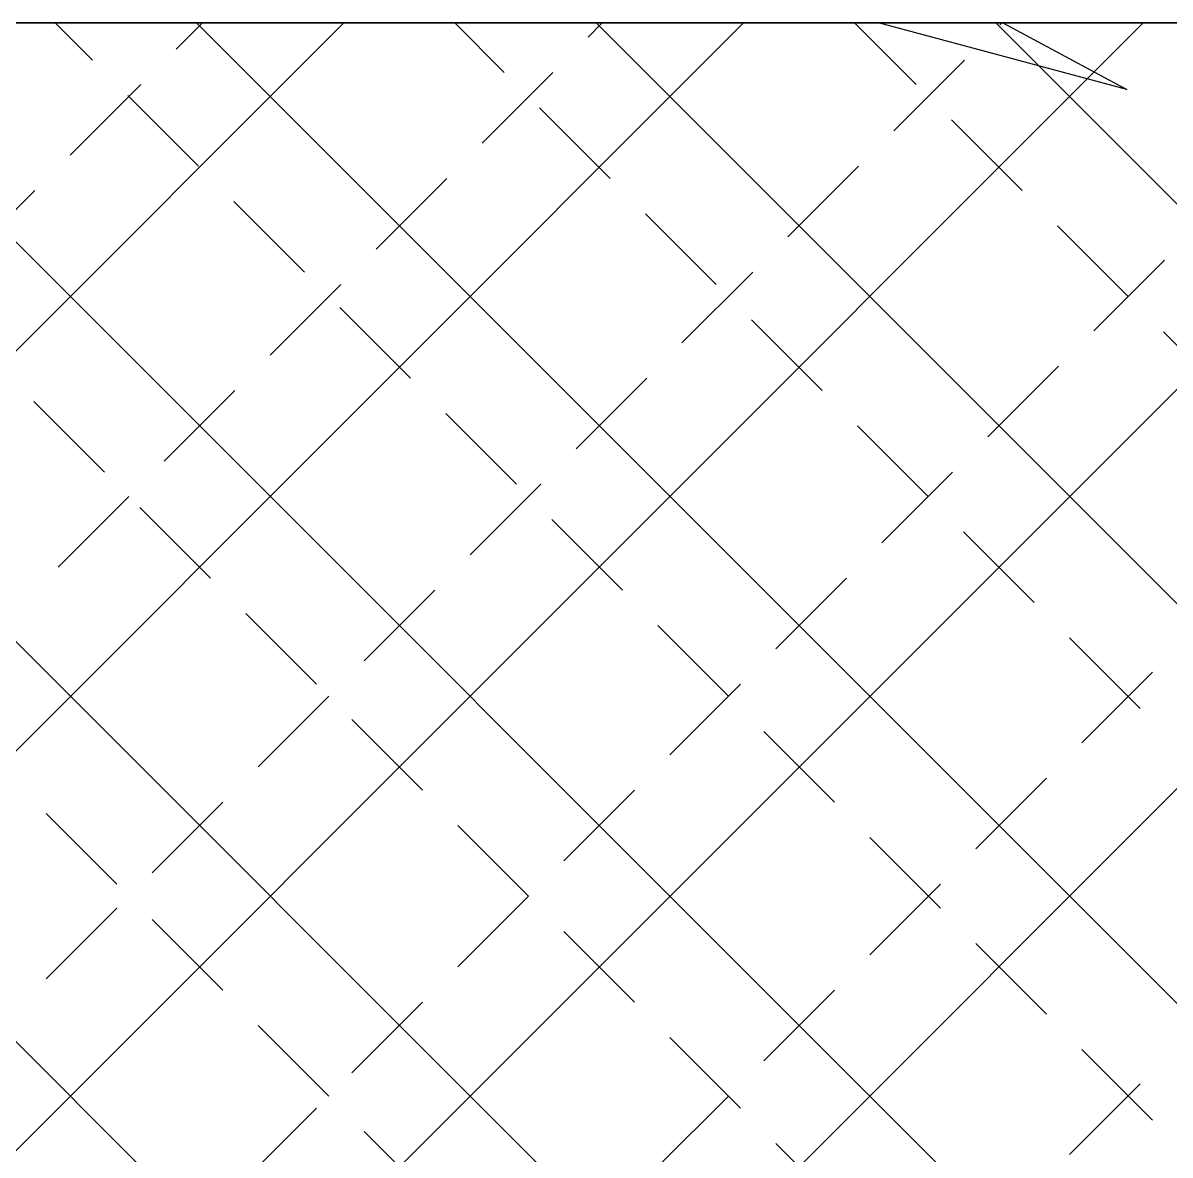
# Model space of a CAD drawing. Header units: inches. Extents: x 23291 to 181956, y 9161 to 51408.
# Drawn here: x 37487.2 to 37567.9, y 27633.3 to 27712.9 of the extents above; entities that cross this region are included whole.
import ezdxf

# ---------------------------------------------------------------- set-up
doc = ezdxf.new("R2010")
doc.units = ezdxf.units.IN
doc.header["$MEASUREMENT"] = 0
for name, color, linetype in [('EXP SECTS', 12, 'Continuous'), ('PRO HATCH', 12, 'Continuous'), ('PRO HUB', 12, 'Continuous')]:
    doc.layers.add(name, color=color, linetype=linetype)

# ---------------------------------------------------------------- blocks, each defined once
blk = doc.blocks.new('mm')
at = {"layer": 'EXP SECTS', "color": 9, "linetype": 'Continuous'}
for p, q in [((217.062467, -14.030853), (217.046602, -14.026602)), ((217.054535, -14.026602), (217.062467, -14.030853))]:
    blk.add_line(p, q, dxfattribs=at)
at = {"layer": 'PRO HATCH', "color": 9, "linetype": 'Continuous'}
for p, q in [((216.924569, -14.11445), (217.012418, -14.026602)), ((216.926442, -14.138127), (217.037967, -14.026602)), ((216.953337, -14.136782), (217.063517, -14.026602)), ((216.980231, -14.135437), (217.089067, -14.026602)), ((217.001708, -14.028278), (217.003384, -14.026602)), ((217.007125, -14.134093), (217.114616, -14.026602)), ((217.028032, -14.027504), (217.028934, -14.026602)), ((217.054357, -14.026729), (217.054484, -14.026602)), ((217.047582, -14.033503), (217.052098, -14.028987)), ((217.021257, -14.034278), (217.025774, -14.029762)), ((216.994933, -14.035053), (216.999449, -14.030537)), ((217.040807, -14.040278), (217.045324, -14.035762)), ((217.014482, -14.041053), (217.018999, -14.036537)), ((216.988158, -14.041828), (216.992674, -14.037312)), ((217.060357, -14.046278), (217.064873, -14.041762)), ((217.034032, -14.047053), (217.038549, -14.042537)), ((217.007708, -14.047828), (217.012224, -14.043312)), ((217.053582, -14.053053), (217.058099, -14.048537)), ((217.027257, -14.053828), (217.031774, -14.049312)), ((217.000933, -14.054603), (217.005449, -14.050086)), ((217.046807, -14.059828), (217.051324, -14.055311)), ((217.020482, -14.060603), (217.024999, -14.056086)), ((216.994158, -14.061378), (216.998674, -14.056861)), ((217.040032, -14.066603), (217.044549, -14.062086)), ((217.013708, -14.067378), (217.018224, -14.062861)), ((217.059582, -14.072603), (217.064098, -14.068086)), ((217.033257, -14.073378), (217.037774, -14.068861)), ((217.006933, -14.074153), (217.011449, -14.069636)), ((217.052807, -14.079378), (217.057324, -14.074861)), ((217.026482, -14.080153), (217.030999, -14.075636)), ((217.000158, -14.080928), (217.004674, -14.076411)), ((217.046032, -14.086153), (217.050549, -14.081636)), ((217.019707, -14.086928), (217.024224, -14.082411)), ((216.993383, -14.087703), (216.997899, -14.083186)), ((217.039257, -14.092928), (217.043774, -14.088411)), ((217.012933, -14.093702), (217.017449, -14.089186)), ((217.058807, -14.098927), (217.063323, -14.094411)), ((217.032482, -14.099702), (217.036999, -14.095186)), ((217.006158, -14.100477), (217.010674, -14.095961)), ((216.926348, -14.333198), (217.032567, -14.226979)), ((216.951898, -14.333198), (217.0569, -14.228195)), ((216.977448, -14.333198), (217.081233, -14.229412)), ((217.002998, -14.333198), (217.105566, -14.230629)), ((217.028547, -14.333198), (217.1299, -14.231845)), ((217.054097, -14.333198), (217.141945, -14.245349)), ((217.040032, -14.26158), (217.044549, -14.257064)), ((217.013708, -14.262355), (217.018224, -14.257839)), ((217.059582, -14.26758), (217.064098, -14.263064)), ((217.033257, -14.268355), (217.037774, -14.263839)), ((217.006933, -14.26913), (217.011449, -14.264613)), ((217.052807, -14.274355), (217.057324, -14.269838)), ((217.026482, -14.27513), (217.030999, -14.270613)), ((217.000158, -14.275905), (217.004674, -14.271388)), ((217.046032, -14.28113), (217.050549, -14.276613)), ((217.019707, -14.281905), (217.024224, -14.277388)), ((216.993383, -14.28268), (216.997899, -14.278163)), ((217.039257, -14.287905), (217.043774, -14.283388)), ((217.012933, -14.28868), (217.017449, -14.284163)), ((217.058807, -14.293905), (217.063323, -14.289388)), ((217.032482, -14.29468), (217.036999, -14.290163)), ((217.006158, -14.295455), (217.010674, -14.290938)), ((217.052032, -14.30068), (217.056549, -14.296163)), ((217.025707, -14.301455), (217.030224, -14.296938)), ((216.999383, -14.302229), (217.003899, -14.297713)), ((217.045257, -14.307455), (217.049774, -14.302938)), ((217.018933, -14.308229), (217.023449, -14.303713)), ((216.992608, -14.309004), (216.997125, -14.304488)), ((217.064807, -14.313454), (217.069323, -14.308938)), ((217.038482, -14.314229), (217.042999, -14.309713)), ((217.012158, -14.315004), (217.016674, -14.310488)), ((217.058032, -14.320229), (217.062549, -14.315713)), ((217.031707, -14.321004), (217.036224, -14.316488)), ((217.005383, -14.321779), (217.009899, -14.317263)), ((217.051257, -14.327004), (217.055774, -14.322488)), ((217.024933, -14.327779), (217.029449, -14.323263)), ((216.998608, -14.328554), (217.003125, -14.324038)), ((217.045064, -14.333198), (217.048999, -14.329263)), ((217.019514, -14.333198), (217.022674, -14.330037)), ((216.993964, -14.333198), (216.99635, -14.330812))]:
    blk.add_line(p, q, dxfattribs=at)
at = {"layer": 'PRO HUB', "color": 2, "linetype": 'Continuous'}
for p, q in [((217.141945, -14.026602), (216.924569, -14.026602)), ((216.924569, -14.333198), (217.141945, -14.333198))]:
    blk.add_line(p, q, dxfattribs=at)

msp = doc.modelspace()

# ---------------------------------------------------------------- linework, layer by layer
msp.add_open_spline([(34750.606, 29952.442), (35946.934, 29444.203), (37677.791, 28674.494), (40065.542, 27740.846), (41120.633, 27390.376)], degree=3, knots=[0, 0, 0, 0, 3.550687, 6.365653, 6.365653, 6.365653, 6.365653])
msp.add_open_spline([(34750.606, 29952.442), (35946.934, 29444.203), (37677.791, 28674.494), (40065.542, 27740.846), (41120.633, 27390.376)], degree=3, knots=[0, 0, 0, 0, 3.550687, 6.365653, 6.365653, 6.365653, 6.365653])

# ---------------------------------------------------------------- block references
at = {"xscale": 1100, "yscale": 1100, "zscale": 1100}
msp.add_blockref('mm', (-201203.849, 43142.144), dxfattribs=at)
at = {"xscale": -1100, "yscale": 1100, "zscale": 1100, "rotation": 180}
msp.add_blockref('mm', (-201203.849, 11946.365), dxfattribs=at)

doc.saveas('drawing.dxf')
